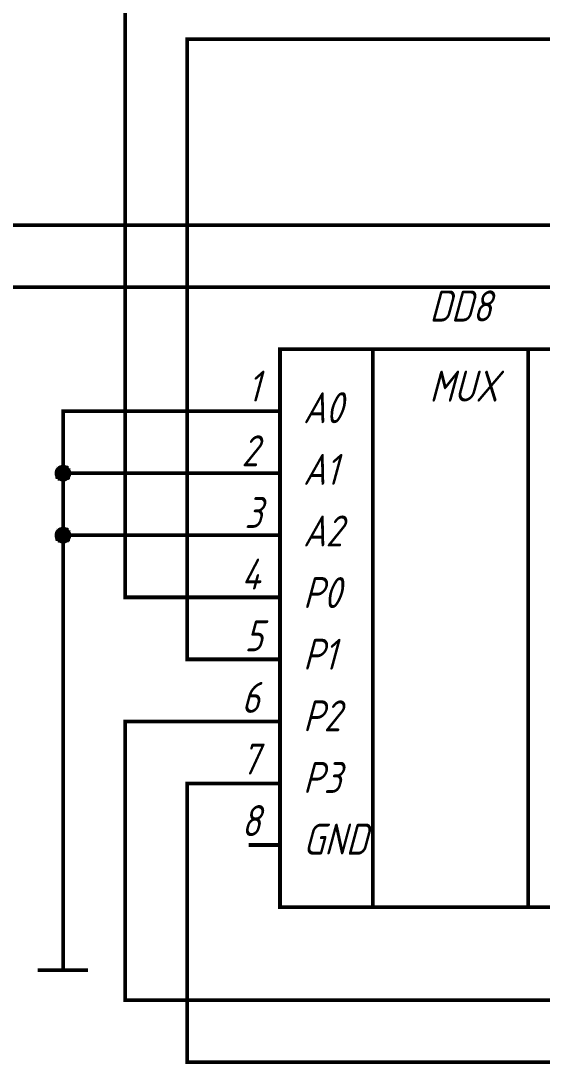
# Model space of a CAD drawing. Header units: millimetres. Extents: x 101 to 942, y 57 to 651.
# Drawn here: x 709.1 to 751.1, y 276.1 to 360.3 of the extents above; entities that cross this region are included whole.
import ezdxf

# ---------------------------------------------------------------- set-up
doc = ezdxf.new("R2010")
doc.units = ezdxf.units.MM
doc.header["$LTSCALE"] = 0.5
doc.layers.add('Sheet', color=255, linetype='Continuous')
doc.styles.add('GOST type A0', font='', dxfattribs={"oblique": 15, "height": 3.5})
doc.styles.get('GOST type A0').set_extended_font_data('GOST type A')

msp = doc.modelspace()

# ---------------------------------------------------------------- linework, layer by layer
at = {"layer": 'Sheet', "color": 7}
for points, const_width in [([(760.006, 323.776), (765.006, 323.776), (765.006, 338.782), (507.582, 338.782), (507.582, 398.772), (460.097, 398.772)], 0.3), ([(760.006, 318.775), (767.49, 318.775), (767.49, 343.783), (502.582, 343.783), (502.582, 393.77), (460.097, 393.77)], 0.3), ([(804.975, 373.794), (765.006, 373.794), (765.006, 363.791), (717.521, 363.791), (717.521, 313.773), (727.49, 313.773)], 0.3), ([(804.975, 358.789), (722.521, 358.789), (722.521, 308.771), (727.49, 308.771)], 0.3), ([(804.975, 343.783), (772.49, 343.783), (772.49, 281.277), (717.521, 281.277), (717.521, 303.769), (727.49, 303.769)], 0.3), ([(737.49, 333.78), (737.49, 288.795)], 0.3), ([(750.006, 333.78), (750.006, 288.795)], 0.3), ([(712.521, 288.795), (712.521, 318.775), (712.521, 323.776), (712.521, 328.778), (727.49, 328.778)], 0.3), ([(804.975, 328.778), (774.975, 328.778), (774.975, 276.275), (722.521, 276.275), (722.521, 298.767), (727.49, 298.767)], 0.3), ([(730.006, 328.778), (727.49, 328.778)], 0.3), ([(711.993, 323.776), (711.993, 323.807), (711.993, 323.839), (711.993, 323.839), (711.993, 323.87), (712.024, 323.901), (712.024, 323.932), (712.024, 323.963), (712.024, 323.963), (712.055, 323.994), (712.055, 324.025), (712.086, 324.056), (712.086, 324.056), (712.086, 324.087), (712.117, 324.118), (712.148, 324.118), (712.148, 324.149), (712.179, 324.149), (712.179, 324.18), (712.21, 324.211), (712.242, 324.211), (712.242, 324.211), (712.273, 324.242), (712.304, 324.242), (712.335, 324.273), (712.335, 324.273), (712.366, 324.273), (712.397, 324.273), (712.428, 324.305), (712.459, 324.305), (712.459, 324.305), (712.49, 324.305), (712.521, 324.305)], 0.3), ([(711.993, 323.776), (711.993, 323.807), (711.993, 323.839), (711.993, 323.839), (711.993, 323.87), (712.024, 323.901), (712.024, 323.932), (712.024, 323.963), (712.024, 323.963), (712.055, 323.994), (712.055, 324.025), (712.086, 324.056), (712.086, 324.056), (712.086, 324.087), (712.117, 324.118), (712.148, 324.118), (712.148, 324.149), (712.179, 324.149), (712.179, 324.18), (712.21, 324.211), (712.242, 324.211), (712.242, 324.211), (712.273, 324.242), (712.304, 324.242), (712.335, 324.273), (712.335, 324.273), (712.366, 324.273), (712.397, 324.273), (712.428, 324.305), (712.459, 324.305), (712.459, 324.305), (712.49, 324.305), (712.521, 324.305)], 0.3), ([(711.993, 323.776), (711.993, 323.807), (711.993, 323.839), (711.993, 323.839), (711.993, 323.87), (712.024, 323.901), (712.024, 323.932), (712.024, 323.963), (712.024, 323.963), (712.055, 323.994), (712.055, 324.025), (712.086, 324.056), (712.086, 324.056), (712.086, 324.087), (712.117, 324.118), (712.148, 324.118), (712.148, 324.149), (712.179, 324.149), (712.179, 324.18), (712.21, 324.211), (712.242, 324.211), (712.242, 324.211), (712.273, 324.242), (712.304, 324.242), (712.335, 324.273), (712.335, 324.273), (712.366, 324.273), (712.397, 324.273), (712.428, 324.305), (712.459, 324.305), (712.459, 324.305), (712.49, 324.305), (712.521, 324.305)], 0.3), ([(711.993, 323.776), (711.993, 323.807), (711.993, 323.839), (711.993, 323.839), (711.993, 323.87), (712.024, 323.901), (712.024, 323.932), (712.024, 323.963), (712.024, 323.963), (712.055, 323.994), (712.055, 324.025), (712.086, 324.056), (712.086, 324.056), (712.086, 324.087), (712.117, 324.118), (712.148, 324.118), (712.148, 324.149), (712.179, 324.149), (712.179, 324.18), (712.21, 324.211), (712.242, 324.211), (712.242, 324.211), (712.273, 324.242), (712.304, 324.242), (712.335, 324.273), (712.335, 324.273), (712.366, 324.273), (712.397, 324.273), (712.428, 324.305), (712.459, 324.305), (712.459, 324.305), (712.49, 324.305), (712.521, 324.305)], 0.3), ([(711.993, 323.776), (711.993, 323.807), (711.993, 323.839), (711.993, 323.839), (711.993, 323.87), (712.024, 323.901), (712.024, 323.932), (712.024, 323.963), (712.024, 323.963), (712.055, 323.994), (712.055, 324.025), (712.086, 324.056), (712.086, 324.056), (712.086, 324.087), (712.117, 324.118), (712.148, 324.118), (712.148, 324.149), (712.179, 324.149), (712.179, 324.18), (712.21, 324.211), (712.242, 324.211), (712.242, 324.211), (712.273, 324.242), (712.304, 324.242), (712.335, 324.273), (712.335, 324.273), (712.366, 324.273), (712.397, 324.273), (712.428, 324.305), (712.459, 324.305), (712.459, 324.305), (712.49, 324.305), (712.521, 324.305)], 0.0991), ([(711.993, 323.776), (711.993, 323.807), (711.993, 323.839), (711.993, 323.839), (711.993, 323.87), (712.024, 323.901), (712.024, 323.932), (712.024, 323.963), (712.024, 323.963), (712.055, 323.994), (712.055, 324.025), (712.086, 324.056), (712.086, 324.056), (712.086, 324.087), (712.117, 324.118), (712.148, 324.118), (712.148, 324.149), (712.179, 324.149), (712.179, 324.18), (712.21, 324.211), (712.242, 324.211), (712.242, 324.211), (712.273, 324.242), (712.304, 324.242), (712.335, 324.273), (712.335, 324.273), (712.366, 324.273), (712.397, 324.273), (712.428, 324.305), (712.459, 324.305), (712.459, 324.305), (712.49, 324.305), (712.521, 324.305)], 0.0991), ([(711.993, 323.776), (711.993, 323.807), (711.993, 323.839), (711.993, 323.839), (711.993, 323.87), (712.024, 323.901), (712.024, 323.932), (712.024, 323.963), (712.024, 323.963), (712.055, 323.994), (712.055, 324.025), (712.086, 324.056), (712.086, 324.056), (712.086, 324.087), (712.117, 324.118), (712.148, 324.118), (712.148, 324.149), (712.179, 324.149), (712.179, 324.18), (712.21, 324.211), (712.242, 324.211), (712.242, 324.211), (712.273, 324.242), (712.304, 324.242), (712.335, 324.273), (712.335, 324.273), (712.366, 324.273), (712.397, 324.273), (712.428, 324.305), (712.459, 324.305), (712.459, 324.305), (712.49, 324.305), (712.521, 324.305)], 0.0991), ([(711.993, 323.776), (711.993, 323.807), (711.993, 323.839), (711.993, 323.839), (711.993, 323.87), (712.024, 323.901), (712.024, 323.932), (712.024, 323.963), (712.024, 323.963), (712.055, 323.994), (712.055, 324.025), (712.086, 324.056), (712.086, 324.056), (712.086, 324.087), (712.117, 324.118), (712.148, 324.118), (712.148, 324.149), (712.179, 324.149), (712.179, 324.18), (712.21, 324.211), (712.242, 324.211), (712.242, 324.211), (712.273, 324.242), (712.304, 324.242), (712.335, 324.273), (712.335, 324.273), (712.366, 324.273), (712.397, 324.273), (712.428, 324.305), (712.459, 324.305), (712.459, 324.305), (712.49, 324.305), (712.521, 324.305)], 0.0991), ([(712.521, 324.305), (712.521, 324.305)], 0.3), ([(712.521, 324.305), (712.552, 324.305), (712.583, 324.305), (712.583, 324.305), (712.614, 324.305), (712.645, 324.273), (712.676, 324.273), (712.707, 324.273), (712.707, 324.273), (712.738, 324.242), (712.769, 324.242), (712.769, 324.211), (712.801, 324.211), (712.832, 324.211), (712.832, 324.18), (712.863, 324.149), (712.863, 324.149), (712.894, 324.118), (712.894, 324.118), (712.925, 324.087), (712.925, 324.056), (712.956, 324.056), (712.956, 324.025), (712.956, 323.994), (712.987, 323.963), (712.987, 323.963), (712.987, 323.932), (713.018, 323.901), (713.018, 323.87), (713.018, 323.839), (713.018, 323.839), (713.018, 323.807), (713.018, 323.776)], 0.3), ([(712.521, 324.305), (712.521, 324.305)], 0.3), ([(712.521, 324.305), (712.552, 324.305), (712.583, 324.305), (712.583, 324.305), (712.614, 324.305), (712.645, 324.273), (712.676, 324.273), (712.707, 324.273), (712.707, 324.273), (712.738, 324.242), (712.769, 324.242), (712.769, 324.211), (712.801, 324.211), (712.832, 324.211), (712.832, 324.18), (712.863, 324.149), (712.863, 324.149), (712.894, 324.118), (712.894, 324.118), (712.925, 324.087), (712.925, 324.056), (712.956, 324.056), (712.956, 324.025), (712.956, 323.994), (712.987, 323.963), (712.987, 323.963), (712.987, 323.932), (713.018, 323.901), (713.018, 323.87), (713.018, 323.839), (713.018, 323.839), (713.018, 323.807), (713.018, 323.776)], 0.3), ([(712.521, 324.305), (712.521, 324.305)], 0.3), ([(712.521, 324.305), (712.552, 324.305), (712.583, 324.305), (712.583, 324.305), (712.614, 324.305), (712.645, 324.273), (712.676, 324.273), (712.707, 324.273), (712.707, 324.273), (712.738, 324.242), (712.769, 324.242), (712.769, 324.211), (712.801, 324.211), (712.832, 324.211), (712.832, 324.18), (712.863, 324.149), (712.863, 324.149), (712.894, 324.118), (712.894, 324.118), (712.925, 324.087), (712.925, 324.056), (712.956, 324.056), (712.956, 324.025), (712.956, 323.994), (712.987, 323.963), (712.987, 323.963), (712.987, 323.932), (713.018, 323.901), (713.018, 323.87), (713.018, 323.839), (713.018, 323.839), (713.018, 323.807), (713.018, 323.776)], 0.3), ([(712.521, 324.305), (712.521, 324.305)], 0.3), ([(712.521, 324.305), (712.552, 324.305), (712.583, 324.305), (712.583, 324.305), (712.614, 324.305), (712.645, 324.273), (712.676, 324.273), (712.707, 324.273), (712.707, 324.273), (712.738, 324.242), (712.769, 324.242), (712.769, 324.211), (712.801, 324.211), (712.832, 324.211), (712.832, 324.18), (712.863, 324.149), (712.863, 324.149), (712.894, 324.118), (712.894, 324.118), (712.925, 324.087), (712.925, 324.056), (712.956, 324.056), (712.956, 324.025), (712.956, 323.994), (712.987, 323.963), (712.987, 323.963), (712.987, 323.932), (713.018, 323.901), (713.018, 323.87), (713.018, 323.839), (713.018, 323.839), (713.018, 323.807), (713.018, 323.776)], 0.3), ([(712.521, 324.305), (712.521, 324.305)], 0.0991), ([(712.521, 324.305), (712.552, 324.305), (712.583, 324.305), (712.583, 324.305), (712.614, 324.305), (712.645, 324.273), (712.676, 324.273), (712.707, 324.273), (712.707, 324.273), (712.738, 324.242), (712.769, 324.242), (712.769, 324.211), (712.801, 324.211), (712.832, 324.211), (712.832, 324.18), (712.863, 324.149), (712.863, 324.149), (712.894, 324.118), (712.894, 324.118), (712.925, 324.087), (712.925, 324.056), (712.956, 324.056), (712.956, 324.025), (712.956, 323.994), (712.987, 323.963), (712.987, 323.963), (712.987, 323.932), (713.018, 323.901), (713.018, 323.87), (713.018, 323.839), (713.018, 323.839), (713.018, 323.807), (713.018, 323.776)], 0.0991), ([(712.521, 324.305), (712.521, 324.305)], 0.0991), ([(712.521, 324.305), (712.552, 324.305), (712.583, 324.305), (712.583, 324.305), (712.614, 324.305), (712.645, 324.273), (712.676, 324.273), (712.707, 324.273), (712.707, 324.273), (712.738, 324.242), (712.769, 324.242), (712.769, 324.211), (712.801, 324.211), (712.832, 324.211), (712.832, 324.18), (712.863, 324.149), (712.863, 324.149), (712.894, 324.118), (712.894, 324.118), (712.925, 324.087), (712.925, 324.056), (712.956, 324.056), (712.956, 324.025), (712.956, 323.994), (712.987, 323.963), (712.987, 323.963), (712.987, 323.932), (713.018, 323.901), (713.018, 323.87), (713.018, 323.839), (713.018, 323.839), (713.018, 323.807), (713.018, 323.776)], 0.0991), ([(712.521, 324.305), (712.521, 324.305)], 0.0991), ([(712.521, 324.305), (712.552, 324.305), (712.583, 324.305), (712.583, 324.305), (712.614, 324.305), (712.645, 324.273), (712.676, 324.273), (712.707, 324.273), (712.707, 324.273), (712.738, 324.242), (712.769, 324.242), (712.769, 324.211), (712.801, 324.211), (712.832, 324.211), (712.832, 324.18), (712.863, 324.149), (712.863, 324.149), (712.894, 324.118), (712.894, 324.118), (712.925, 324.087), (712.925, 324.056), (712.956, 324.056), (712.956, 324.025), (712.956, 323.994), (712.987, 323.963), (712.987, 323.963), (712.987, 323.932), (713.018, 323.901), (713.018, 323.87), (713.018, 323.839), (713.018, 323.839), (713.018, 323.807), (713.018, 323.776)], 0.0991), ([(712.521, 324.305), (712.521, 324.305)], 0.0991), ([(712.521, 324.305), (712.552, 324.305), (712.583, 324.305), (712.583, 324.305), (712.614, 324.305), (712.645, 324.273), (712.676, 324.273), (712.707, 324.273), (712.707, 324.273), (712.738, 324.242), (712.769, 324.242), (712.769, 324.211), (712.801, 324.211), (712.832, 324.211), (712.832, 324.18), (712.863, 324.149), (712.863, 324.149), (712.894, 324.118), (712.894, 324.118), (712.925, 324.087), (712.925, 324.056), (712.956, 324.056), (712.956, 324.025), (712.956, 323.994), (712.987, 323.963), (712.987, 323.963), (712.987, 323.932), (713.018, 323.901), (713.018, 323.87), (713.018, 323.839), (713.018, 323.839), (713.018, 323.807), (713.018, 323.776)], 0.0991), ([(712.521, 323.279), (712.49, 323.279), (712.459, 323.279), (712.459, 323.279), (712.428, 323.279), (712.397, 323.279), (712.366, 323.31), (712.335, 323.31), (712.335, 323.31), (712.304, 323.341), (712.273, 323.341), (712.242, 323.341), (712.242, 323.373), (712.21, 323.373), (712.179, 323.404), (712.179, 323.404), (712.148, 323.435), (712.148, 323.435), (712.117, 323.466), (712.086, 323.466), (712.086, 323.497), (712.086, 323.528), (712.055, 323.528), (712.055, 323.559), (712.024, 323.59), (712.024, 323.59), (712.024, 323.621), (712.024, 323.652), (711.993, 323.683), (711.993, 323.714), (711.993, 323.714), (711.993, 323.745), (711.993, 323.776)], 0.3), ([(711.993, 323.776), (711.993, 323.776)], 0.3), ([(712.521, 323.279), (712.49, 323.279), (712.459, 323.279), (712.459, 323.279), (712.428, 323.279), (712.397, 323.279), (712.366, 323.31), (712.335, 323.31), (712.335, 323.31), (712.304, 323.341), (712.273, 323.341), (712.242, 323.341), (712.242, 323.373), (712.21, 323.373), (712.179, 323.404), (712.179, 323.404), (712.148, 323.435), (712.148, 323.435), (712.117, 323.466), (712.086, 323.466), (712.086, 323.497), (712.086, 323.528), (712.055, 323.528), (712.055, 323.559), (712.024, 323.59), (712.024, 323.59), (712.024, 323.621), (712.024, 323.652), (711.993, 323.683), (711.993, 323.714), (711.993, 323.714), (711.993, 323.745), (711.993, 323.776)], 0.3), ([(711.993, 323.776), (711.993, 323.776)], 0.3), ([(712.521, 323.279), (712.49, 323.279), (712.459, 323.279), (712.459, 323.279), (712.428, 323.279), (712.397, 323.279), (712.366, 323.31), (712.335, 323.31), (712.335, 323.31), (712.304, 323.341), (712.273, 323.341), (712.242, 323.341), (712.242, 323.373), (712.21, 323.373), (712.179, 323.404), (712.179, 323.404), (712.148, 323.435), (712.148, 323.435), (712.117, 323.466), (712.086, 323.466), (712.086, 323.497), (712.086, 323.528), (712.055, 323.528), (712.055, 323.559), (712.024, 323.59), (712.024, 323.59), (712.024, 323.621), (712.024, 323.652), (711.993, 323.683), (711.993, 323.714), (711.993, 323.714), (711.993, 323.745), (711.993, 323.776)], 0.3), ([(711.993, 323.776), (711.993, 323.776)], 0.3), ([(712.521, 323.279), (712.49, 323.279), (712.459, 323.279), (712.459, 323.279), (712.428, 323.279), (712.397, 323.279), (712.366, 323.31), (712.335, 323.31), (712.335, 323.31), (712.304, 323.341), (712.273, 323.341), (712.242, 323.341), (712.242, 323.373), (712.21, 323.373), (712.179, 323.404), (712.179, 323.404), (712.148, 323.435), (712.148, 323.435), (712.117, 323.466), (712.086, 323.466), (712.086, 323.497), (712.086, 323.528), (712.055, 323.528), (712.055, 323.559), (712.024, 323.59), (712.024, 323.59), (712.024, 323.621), (712.024, 323.652), (711.993, 323.683), (711.993, 323.714), (711.993, 323.714), (711.993, 323.745), (711.993, 323.776)], 0.3), ([(711.993, 323.776), (711.993, 323.776)], 0.3), ([(712.521, 323.279), (712.49, 323.279), (712.459, 323.279), (712.459, 323.279), (712.428, 323.279), (712.397, 323.279), (712.366, 323.31), (712.335, 323.31), (712.335, 323.31), (712.304, 323.341), (712.273, 323.341), (712.242, 323.341), (712.242, 323.373), (712.21, 323.373), (712.179, 323.404), (712.179, 323.404), (712.148, 323.435), (712.148, 323.435), (712.117, 323.466), (712.086, 323.466), (712.086, 323.497), (712.086, 323.528), (712.055, 323.528), (712.055, 323.559), (712.024, 323.59), (712.024, 323.59), (712.024, 323.621), (712.024, 323.652), (711.993, 323.683), (711.993, 323.714), (711.993, 323.714), (711.993, 323.745), (711.993, 323.776)], 0.0991), ([(711.993, 323.776), (711.993, 323.776)], 0.0991), ([(712.521, 323.279), (712.49, 323.279), (712.459, 323.279), (712.459, 323.279), (712.428, 323.279), (712.397, 323.279), (712.366, 323.31), (712.335, 323.31), (712.335, 323.31), (712.304, 323.341), (712.273, 323.341), (712.242, 323.341), (712.242, 323.373), (712.21, 323.373), (712.179, 323.404), (712.179, 323.404), (712.148, 323.435), (712.148, 323.435), (712.117, 323.466), (712.086, 323.466), (712.086, 323.497), (712.086, 323.528), (712.055, 323.528), (712.055, 323.559), (712.024, 323.59), (712.024, 323.59), (712.024, 323.621), (712.024, 323.652), (711.993, 323.683), (711.993, 323.714), (711.993, 323.714), (711.993, 323.745), (711.993, 323.776)], 0.0991), ([(711.993, 323.776), (711.993, 323.776)], 0.0991), ([(712.521, 323.279), (712.49, 323.279), (712.459, 323.279), (712.459, 323.279), (712.428, 323.279), (712.397, 323.279), (712.366, 323.31), (712.335, 323.31), (712.335, 323.31), (712.304, 323.341), (712.273, 323.341), (712.242, 323.341), (712.242, 323.373), (712.21, 323.373), (712.179, 323.404), (712.179, 323.404), (712.148, 323.435), (712.148, 323.435), (712.117, 323.466), (712.086, 323.466), (712.086, 323.497), (712.086, 323.528), (712.055, 323.528), (712.055, 323.559), (712.024, 323.59), (712.024, 323.59), (712.024, 323.621), (712.024, 323.652), (711.993, 323.683), (711.993, 323.714), (711.993, 323.714), (711.993, 323.745), (711.993, 323.776)], 0.0991), ([(711.993, 323.776), (711.993, 323.776)], 0.0991), ([(712.521, 323.279), (712.49, 323.279), (712.459, 323.279), (712.459, 323.279), (712.428, 323.279), (712.397, 323.279), (712.366, 323.31), (712.335, 323.31), (712.335, 323.31), (712.304, 323.341), (712.273, 323.341), (712.242, 323.341), (712.242, 323.373), (712.21, 323.373), (712.179, 323.404), (712.179, 323.404), (712.148, 323.435), (712.148, 323.435), (712.117, 323.466), (712.086, 323.466), (712.086, 323.497), (712.086, 323.528), (712.055, 323.528), (712.055, 323.559), (712.024, 323.59), (712.024, 323.59), (712.024, 323.621), (712.024, 323.652), (711.993, 323.683), (711.993, 323.714), (711.993, 323.714), (711.993, 323.745), (711.993, 323.776)], 0.0991), ([(711.993, 323.776), (711.993, 323.776)], 0.0991), ([(712.521, 323.776), (727.49, 323.776)], 0.3), ([(713.018, 323.776), (713.018, 323.745), (713.018, 323.714), (713.018, 323.714), (713.018, 323.683), (713.018, 323.652), (712.987, 323.621), (712.987, 323.59), (712.987, 323.59), (712.956, 323.559), (712.956, 323.528), (712.956, 323.528), (712.925, 323.497), (712.925, 323.466), (712.894, 323.466), (712.894, 323.435), (712.863, 323.435), (712.863, 323.404), (712.832, 323.404), (712.832, 323.373), (712.801, 323.373), (712.769, 323.341), (712.769, 323.341), (712.738, 323.341), (712.707, 323.31), (712.707, 323.31), (712.676, 323.31), (712.645, 323.279), (712.614, 323.279), (712.583, 323.279), (712.583, 323.279), (712.552, 323.279), (712.521, 323.279)], 0.3), ([(713.018, 323.776), (713.018, 323.745), (713.018, 323.714), (713.018, 323.714), (713.018, 323.683), (713.018, 323.652), (712.987, 323.621), (712.987, 323.59), (712.987, 323.59), (712.956, 323.559), (712.956, 323.528), (712.956, 323.528), (712.925, 323.497), (712.925, 323.466), (712.894, 323.466), (712.894, 323.435), (712.863, 323.435), (712.863, 323.404), (712.832, 323.404), (712.832, 323.373), (712.801, 323.373), (712.769, 323.341), (712.769, 323.341), (712.738, 323.341), (712.707, 323.31), (712.707, 323.31), (712.676, 323.31), (712.645, 323.279), (712.614, 323.279), (712.583, 323.279), (712.583, 323.279), (712.552, 323.279), (712.521, 323.279)], 0.3), ([(713.018, 323.776), (713.018, 323.745), (713.018, 323.714), (713.018, 323.714), (713.018, 323.683), (713.018, 323.652), (712.987, 323.621), (712.987, 323.59), (712.987, 323.59), (712.956, 323.559), (712.956, 323.528), (712.956, 323.528), (712.925, 323.497), (712.925, 323.466), (712.894, 323.466), (712.894, 323.435), (712.863, 323.435), (712.863, 323.404), (712.832, 323.404), (712.832, 323.373), (712.801, 323.373), (712.769, 323.341), (712.769, 323.341), (712.738, 323.341), (712.707, 323.31), (712.707, 323.31), (712.676, 323.31), (712.645, 323.279), (712.614, 323.279), (712.583, 323.279), (712.583, 323.279), (712.552, 323.279), (712.521, 323.279)], 0.3), ([(713.018, 323.776), (713.018, 323.745), (713.018, 323.714), (713.018, 323.714), (713.018, 323.683), (713.018, 323.652), (712.987, 323.621), (712.987, 323.59), (712.987, 323.59), (712.956, 323.559), (712.956, 323.528), (712.956, 323.528), (712.925, 323.497), (712.925, 323.466), (712.894, 323.466), (712.894, 323.435), (712.863, 323.435), (712.863, 323.404), (712.832, 323.404), (712.832, 323.373), (712.801, 323.373), (712.769, 323.341), (712.769, 323.341), (712.738, 323.341), (712.707, 323.31), (712.707, 323.31), (712.676, 323.31), (712.645, 323.279), (712.614, 323.279), (712.583, 323.279), (712.583, 323.279), (712.552, 323.279), (712.521, 323.279)], 0.3), ([(713.018, 323.776), (713.018, 323.745), (713.018, 323.714), (713.018, 323.714), (713.018, 323.683), (713.018, 323.652), (712.987, 323.621), (712.987, 323.59), (712.987, 323.59), (712.956, 323.559), (712.956, 323.528), (712.956, 323.528), (712.925, 323.497), (712.925, 323.466), (712.894, 323.466), (712.894, 323.435), (712.863, 323.435), (712.863, 323.404), (712.832, 323.404), (712.832, 323.373), (712.801, 323.373), (712.769, 323.341), (712.769, 323.341), (712.738, 323.341), (712.707, 323.31), (712.707, 323.31), (712.676, 323.31), (712.645, 323.279), (712.614, 323.279), (712.583, 323.279), (712.583, 323.279), (712.552, 323.279), (712.521, 323.279)], 0.0991), ([(713.018, 323.776), (713.018, 323.745), (713.018, 323.714), (713.018, 323.714), (713.018, 323.683), (713.018, 323.652), (712.987, 323.621), (712.987, 323.59), (712.987, 323.59), (712.956, 323.559), (712.956, 323.528), (712.956, 323.528), (712.925, 323.497), (712.925, 323.466), (712.894, 323.466), (712.894, 323.435), (712.863, 323.435), (712.863, 323.404), (712.832, 323.404), (712.832, 323.373), (712.801, 323.373), (712.769, 323.341), (712.769, 323.341), (712.738, 323.341), (712.707, 323.31), (712.707, 323.31), (712.676, 323.31), (712.645, 323.279), (712.614, 323.279), (712.583, 323.279), (712.583, 323.279), (712.552, 323.279), (712.521, 323.279)], 0.0991), ([(713.018, 323.776), (713.018, 323.745), (713.018, 323.714), (713.018, 323.714), (713.018, 323.683), (713.018, 323.652), (712.987, 323.621), (712.987, 323.59), (712.987, 323.59), (712.956, 323.559), (712.956, 323.528), (712.956, 323.528), (712.925, 323.497), (712.925, 323.466), (712.894, 323.466), (712.894, 323.435), (712.863, 323.435), (712.863, 323.404), (712.832, 323.404), (712.832, 323.373), (712.801, 323.373), (712.769, 323.341), (712.769, 323.341), (712.738, 323.341), (712.707, 323.31), (712.707, 323.31), (712.676, 323.31), (712.645, 323.279), (712.614, 323.279), (712.583, 323.279), (712.583, 323.279), (712.552, 323.279), (712.521, 323.279)], 0.0991), ([(713.018, 323.776), (713.018, 323.745), (713.018, 323.714), (713.018, 323.714), (713.018, 323.683), (713.018, 323.652), (712.987, 323.621), (712.987, 323.59), (712.987, 323.59), (712.956, 323.559), (712.956, 323.528), (712.956, 323.528), (712.925, 323.497), (712.925, 323.466), (712.894, 323.466), (712.894, 323.435), (712.863, 323.435), (712.863, 323.404), (712.832, 323.404), (712.832, 323.373), (712.801, 323.373), (712.769, 323.341), (712.769, 323.341), (712.738, 323.341), (712.707, 323.31), (712.707, 323.31), (712.676, 323.31), (712.645, 323.279), (712.614, 323.279), (712.583, 323.279), (712.583, 323.279), (712.552, 323.279), (712.521, 323.279)], 0.0991), ([(713.018, 323.776), (713.018, 323.776), (713.018, 323.776), (713.018, 323.776), (713.018, 323.776), (713.018, 323.776), (713.018, 323.776), (713.018, 323.776), (713.018, 323.776), (713.018, 323.776), (713.018, 323.776), (713.018, 323.776), (713.018, 323.776), (713.018, 323.776), (713.018, 323.776), (713.018, 323.776), (713.018, 323.776), (713.018, 323.776), (713.018, 323.776), (713.018, 323.776), (713.018, 323.776), (713.018, 323.776), (713.018, 323.776), (713.018, 323.776), (713.018, 323.776), (713.018, 323.776), (713.018, 323.776), (713.018, 323.776), (713.018, 323.776), (713.018, 323.776), (713.018, 323.776), (713.018, 323.776), (713.018, 323.776)], 0.3), ([(713.018, 323.776), (713.018, 323.776)], 0.3), ([(713.018, 323.776), (713.018, 323.776), (713.018, 323.776), (713.018, 323.776), (713.018, 323.776), (713.018, 323.776), (713.018, 323.776), (713.018, 323.776), (713.018, 323.776), (713.018, 323.776), (713.018, 323.776), (713.018, 323.776), (713.018, 323.776), (713.018, 323.776), (713.018, 323.776), (713.018, 323.776), (713.018, 323.776), (713.018, 323.776), (713.018, 323.776), (713.018, 323.776), (713.018, 323.776), (713.018, 323.776), (713.018, 323.776), (713.018, 323.776), (713.018, 323.776), (713.018, 323.776), (713.018, 323.776), (713.018, 323.776), (713.018, 323.776), (713.018, 323.776), (713.018, 323.776), (713.018, 323.776), (713.018, 323.776)], 0.3), ([(713.018, 323.776), (713.018, 323.776)], 0.3), ([(713.018, 323.776), (713.018, 323.776), (713.018, 323.776), (713.018, 323.776), (713.018, 323.776), (713.018, 323.776), (713.018, 323.776), (713.018, 323.776), (713.018, 323.776), (713.018, 323.776), (713.018, 323.776), (713.018, 323.776), (713.018, 323.776), (713.018, 323.776), (713.018, 323.776), (713.018, 323.776), (713.018, 323.776), (713.018, 323.776), (713.018, 323.776), (713.018, 323.776), (713.018, 323.776), (713.018, 323.776), (713.018, 323.776), (713.018, 323.776), (713.018, 323.776), (713.018, 323.776), (713.018, 323.776), (713.018, 323.776), (713.018, 323.776), (713.018, 323.776), (713.018, 323.776), (713.018, 323.776), (713.018, 323.776)], 0.3), ([(713.018, 323.776), (713.018, 323.776)], 0.3), ([(713.018, 323.776), (713.018, 323.776), (713.018, 323.776), (713.018, 323.776), (713.018, 323.776), (713.018, 323.776), (713.018, 323.776), (713.018, 323.776), (713.018, 323.776), (713.018, 323.776), (713.018, 323.776), (713.018, 323.776), (713.018, 323.776), (713.018, 323.776), (713.018, 323.776), (713.018, 323.776), (713.018, 323.776), (713.018, 323.776), (713.018, 323.776), (713.018, 323.776), (713.018, 323.776), (713.018, 323.776), (713.018, 323.776), (713.018, 323.776), (713.018, 323.776), (713.018, 323.776), (713.018, 323.776), (713.018, 323.776), (713.018, 323.776), (713.018, 323.776), (713.018, 323.776), (713.018, 323.776), (713.018, 323.776)], 0.3), ([(713.018, 323.776), (713.018, 323.776)], 0.3), ([(713.018, 323.776), (713.018, 323.776), (713.018, 323.776), (713.018, 323.776), (713.018, 323.776), (713.018, 323.776), (713.018, 323.776), (713.018, 323.776), (713.018, 323.776), (713.018, 323.776), (713.018, 323.776), (713.018, 323.776), (713.018, 323.776), (713.018, 323.776), (713.018, 323.776), (713.018, 323.776), (713.018, 323.776), (713.018, 323.776), (713.018, 323.776), (713.018, 323.776), (713.018, 323.776), (713.018, 323.776), (713.018, 323.776), (713.018, 323.776), (713.018, 323.776), (713.018, 323.776), (713.018, 323.776), (713.018, 323.776), (713.018, 323.776), (713.018, 323.776), (713.018, 323.776), (713.018, 323.776), (713.018, 323.776)], 0.0991), ([(713.018, 323.776), (713.018, 323.776)], 0.0991), ([(713.018, 323.776), (713.018, 323.776), (713.018, 323.776), (713.018, 323.776), (713.018, 323.776), (713.018, 323.776), (713.018, 323.776), (713.018, 323.776), (713.018, 323.776), (713.018, 323.776), (713.018, 323.776), (713.018, 323.776), (713.018, 323.776), (713.018, 323.776), (713.018, 323.776), (713.018, 323.776), (713.018, 323.776), (713.018, 323.776), (713.018, 323.776), (713.018, 323.776), (713.018, 323.776), (713.018, 323.776), (713.018, 323.776), (713.018, 323.776), (713.018, 323.776), (713.018, 323.776), (713.018, 323.776), (713.018, 323.776), (713.018, 323.776), (713.018, 323.776), (713.018, 323.776), (713.018, 323.776), (713.018, 323.776)], 0.0991), ([(713.018, 323.776), (713.018, 323.776)], 0.0991), ([(713.018, 323.776), (713.018, 323.776), (713.018, 323.776), (713.018, 323.776), (713.018, 323.776), (713.018, 323.776), (713.018, 323.776), (713.018, 323.776), (713.018, 323.776), (713.018, 323.776), (713.018, 323.776), (713.018, 323.776), (713.018, 323.776), (713.018, 323.776), (713.018, 323.776), (713.018, 323.776), (713.018, 323.776), (713.018, 323.776), (713.018, 323.776), (713.018, 323.776), (713.018, 323.776), (713.018, 323.776), (713.018, 323.776), (713.018, 323.776), (713.018, 323.776), (713.018, 323.776), (713.018, 323.776), (713.018, 323.776), (713.018, 323.776), (713.018, 323.776), (713.018, 323.776), (713.018, 323.776), (713.018, 323.776)], 0.0991), ([(713.018, 323.776), (713.018, 323.776)], 0.0991), ([(713.018, 323.776), (713.018, 323.776), (713.018, 323.776), (713.018, 323.776), (713.018, 323.776), (713.018, 323.776), (713.018, 323.776), (713.018, 323.776), (713.018, 323.776), (713.018, 323.776), (713.018, 323.776), (713.018, 323.776), (713.018, 323.776), (713.018, 323.776), (713.018, 323.776), (713.018, 323.776), (713.018, 323.776), (713.018, 323.776), (713.018, 323.776), (713.018, 323.776), (713.018, 323.776), (713.018, 323.776), (713.018, 323.776), (713.018, 323.776), (713.018, 323.776), (713.018, 323.776), (713.018, 323.776), (713.018, 323.776), (713.018, 323.776), (713.018, 323.776), (713.018, 323.776), (713.018, 323.776), (713.018, 323.776)], 0.0991), ([(713.018, 323.776), (713.018, 323.776)], 0.0991), ([(730.006, 323.776), (727.49, 323.776)], 0.3), ([(711.993, 318.775), (711.993, 318.806), (711.993, 318.837), (711.993, 318.837), (711.993, 318.868), (712.024, 318.899), (712.024, 318.93), (712.024, 318.961), (712.024, 318.961), (712.055, 318.992), (712.055, 319.023), (712.086, 319.054), (712.086, 319.054), (712.086, 319.085), (712.117, 319.116), (712.148, 319.116), (712.148, 319.147), (712.179, 319.147), (712.179, 319.178), (712.21, 319.21), (712.242, 319.21), (712.242, 319.21), (712.273, 319.241), (712.304, 319.241), (712.335, 319.272), (712.335, 319.272), (712.366, 319.272), (712.397, 319.272), (712.428, 319.303), (712.459, 319.303), (712.459, 319.303), (712.49, 319.303), (712.521, 319.303)], 0.3), ([(711.993, 318.775), (711.993, 318.806), (711.993, 318.837), (711.993, 318.837), (711.993, 318.868), (712.024, 318.899), (712.024, 318.93), (712.024, 318.961), (712.024, 318.961), (712.055, 318.992), (712.055, 319.023), (712.086, 319.054), (712.086, 319.054), (712.086, 319.085), (712.117, 319.116), (712.148, 319.116), (712.148, 319.147), (712.179, 319.147), (712.179, 319.178), (712.21, 319.21), (712.242, 319.21), (712.242, 319.21), (712.273, 319.241), (712.304, 319.241), (712.335, 319.272), (712.335, 319.272), (712.366, 319.272), (712.397, 319.272), (712.428, 319.303), (712.459, 319.303), (712.459, 319.303), (712.49, 319.303), (712.521, 319.303)], 0.3), ([(711.993, 318.775), (711.993, 318.806), (711.993, 318.837), (711.993, 318.837), (711.993, 318.868), (712.024, 318.899), (712.024, 318.93), (712.024, 318.961), (712.024, 318.961), (712.055, 318.992), (712.055, 319.023), (712.086, 319.054), (712.086, 319.054), (712.086, 319.085), (712.117, 319.116), (712.148, 319.116), (712.148, 319.147), (712.179, 319.147), (712.179, 319.178), (712.21, 319.21), (712.242, 319.21), (712.242, 319.21), (712.273, 319.241), (712.304, 319.241), (712.335, 319.272), (712.335, 319.272), (712.366, 319.272), (712.397, 319.272), (712.428, 319.303), (712.459, 319.303), (712.459, 319.303), (712.49, 319.303), (712.521, 319.303)], 0.3), ([(711.993, 318.775), (711.993, 318.806), (711.993, 318.837), (711.993, 318.837), (711.993, 318.868), (712.024, 318.899), (712.024, 318.93), (712.024, 318.961), (712.024, 318.961), (712.055, 318.992), (712.055, 319.023), (712.086, 319.054), (712.086, 319.054), (712.086, 319.085), (712.117, 319.116), (712.148, 319.116), (712.148, 319.147), (712.179, 319.147), (712.179, 319.178), (712.21, 319.21), (712.242, 319.21), (712.242, 319.21), (712.273, 319.241), (712.304, 319.241), (712.335, 319.272), (712.335, 319.272), (712.366, 319.272), (712.397, 319.272), (712.428, 319.303), (712.459, 319.303), (712.459, 319.303), (712.49, 319.303), (712.521, 319.303)], 0.3), ([(712.521, 318.278), (712.49, 318.278), (712.459, 318.278), (712.459, 318.278), (712.428, 318.278), (712.397, 318.278), (712.366, 318.309), (712.335, 318.309), (712.335, 318.309), (712.304, 318.34), (712.273, 318.34), (712.242, 318.34), (712.242, 318.371), (712.21, 318.371), (712.179, 318.402), (712.179, 318.402), (712.148, 318.433), (712.148, 318.433), (712.117, 318.464), (712.086, 318.464), (712.086, 318.495), (712.086, 318.526), (712.055, 318.526), (712.055, 318.557), (712.024, 318.588), (712.024, 318.588), (712.024, 318.619), (712.024, 318.65), (711.993, 318.681), (711.993, 318.712), (711.993, 318.712), (711.993, 318.744), (711.993, 318.775)], 0.3), ([(711.993, 318.775), (711.993, 318.775)], 0.3), ([(712.521, 318.278), (712.49, 318.278), (712.459, 318.278), (712.459, 318.278), (712.428, 318.278), (712.397, 318.278), (712.366, 318.309), (712.335, 318.309), (712.335, 318.309), (712.304, 318.34), (712.273, 318.34), (712.242, 318.34), (712.242, 318.371), (712.21, 318.371), (712.179, 318.402), (712.179, 318.402), (712.148, 318.433), (712.148, 318.433), (712.117, 318.464), (712.086, 318.464), (712.086, 318.495), (712.086, 318.526), (712.055, 318.526), (712.055, 318.557), (712.024, 318.588), (712.024, 318.588), (712.024, 318.619), (712.024, 318.65), (711.993, 318.681), (711.993, 318.712), (711.993, 318.712), (711.993, 318.744), (711.993, 318.775)], 0.3), ([(711.993, 318.775), (711.993, 318.775)], 0.3), ([(712.521, 318.278), (712.49, 318.278), (712.459, 318.278), (712.459, 318.278), (712.428, 318.278), (712.397, 318.278), (712.366, 318.309), (712.335, 318.309), (712.335, 318.309), (712.304, 318.34), (712.273, 318.34), (712.242, 318.34), (712.242, 318.371), (712.21, 318.371), (712.179, 318.402), (712.179, 318.402), (712.148, 318.433), (712.148, 318.433), (712.117, 318.464), (712.086, 318.464), (712.086, 318.495), (712.086, 318.526), (712.055, 318.526), (712.055, 318.557), (712.024, 318.588), (712.024, 318.588), (712.024, 318.619), (712.024, 318.65), (711.993, 318.681), (711.993, 318.712), (711.993, 318.712), (711.993, 318.744), (711.993, 318.775)], 0.3), ([(711.993, 318.775), (711.993, 318.775)], 0.3), ([(712.521, 318.278), (712.49, 318.278), (712.459, 318.278), (712.459, 318.278), (712.428, 318.278), (712.397, 318.278), (712.366, 318.309), (712.335, 318.309), (712.335, 318.309), (712.304, 318.34), (712.273, 318.34), (712.242, 318.34), (712.242, 318.371), (712.21, 318.371), (712.179, 318.402), (712.179, 318.402), (712.148, 318.433), (712.148, 318.433), (712.117, 318.464), (712.086, 318.464), (712.086, 318.495), (712.086, 318.526), (712.055, 318.526), (712.055, 318.557), (712.024, 318.588), (712.024, 318.588), (712.024, 318.619), (712.024, 318.65), (711.993, 318.681), (711.993, 318.712), (711.993, 318.712), (711.993, 318.744), (711.993, 318.775)], 0.3), ([(711.993, 318.775), (711.993, 318.775)], 0.3), ([(711.993, 318.775), (711.993, 318.806), (711.993, 318.837), (711.993, 318.837), (711.993, 318.868), (712.024, 318.899), (712.024, 318.93), (712.024, 318.961), (712.024, 318.961), (712.055, 318.992), (712.055, 319.023), (712.086, 319.054), (712.086, 319.054), (712.086, 319.085), (712.117, 319.116), (712.148, 319.116), (712.148, 319.147), (712.179, 319.147), (712.179, 319.178), (712.21, 319.21), (712.242, 319.21), (712.242, 319.21), (712.273, 319.241), (712.304, 319.241), (712.335, 319.272), (712.335, 319.272), (712.366, 319.272), (712.397, 319.272), (712.428, 319.303), (712.459, 319.303), (712.459, 319.303), (712.49, 319.303), (712.521, 319.303)], 0.0991), ([(711.993, 318.775), (711.993, 318.806), (711.993, 318.837), (711.993, 318.837), (711.993, 318.868), (712.024, 318.899), (712.024, 318.93), (712.024, 318.961), (712.024, 318.961), (712.055, 318.992), (712.055, 319.023), (712.086, 319.054), (712.086, 319.054), (712.086, 319.085), (712.117, 319.116), (712.148, 319.116), (712.148, 319.147), (712.179, 319.147), (712.179, 319.178), (712.21, 319.21), (712.242, 319.21), (712.242, 319.21), (712.273, 319.241), (712.304, 319.241), (712.335, 319.272), (712.335, 319.272), (712.366, 319.272), (712.397, 319.272), (712.428, 319.303), (712.459, 319.303), (712.459, 319.303), (712.49, 319.303), (712.521, 319.303)], 0.0991), ([(711.993, 318.775), (711.993, 318.806), (711.993, 318.837), (711.993, 318.837), (711.993, 318.868), (712.024, 318.899), (712.024, 318.93), (712.024, 318.961), (712.024, 318.961), (712.055, 318.992), (712.055, 319.023), (712.086, 319.054), (712.086, 319.054), (712.086, 319.085), (712.117, 319.116), (712.148, 319.116), (712.148, 319.147), (712.179, 319.147), (712.179, 319.178), (712.21, 319.21), (712.242, 319.21), (712.242, 319.21), (712.273, 319.241), (712.304, 319.241), (712.335, 319.272), (712.335, 319.272), (712.366, 319.272), (712.397, 319.272), (712.428, 319.303), (712.459, 319.303), (712.459, 319.303), (712.49, 319.303), (712.521, 319.303)], 0.0991), ([(711.993, 318.775), (711.993, 318.806), (711.993, 318.837), (711.993, 318.837), (711.993, 318.868), (712.024, 318.899), (712.024, 318.93), (712.024, 318.961), (712.024, 318.961), (712.055, 318.992), (712.055, 319.023), (712.086, 319.054), (712.086, 319.054), (712.086, 319.085), (712.117, 319.116), (712.148, 319.116), (712.148, 319.147), (712.179, 319.147), (712.179, 319.178), (712.21, 319.21), (712.242, 319.21), (712.242, 319.21), (712.273, 319.241), (712.304, 319.241), (712.335, 319.272), (712.335, 319.272), (712.366, 319.272), (712.397, 319.272), (712.428, 319.303), (712.459, 319.303), (712.459, 319.303), (712.49, 319.303), (712.521, 319.303)], 0.0991), ([(712.521, 319.303), (712.521, 319.303)], 0.3), ([(712.521, 319.303), (712.552, 319.303), (712.583, 319.303), (712.583, 319.303), (712.614, 319.303), (712.645, 319.272), (712.676, 319.272), (712.707, 319.272), (712.707, 319.272), (712.738, 319.241), (712.769, 319.241), (712.769, 319.21), (712.801, 319.21), (712.832, 319.21), (712.832, 319.178), (712.863, 319.147), (712.863, 319.147), (712.894, 319.116), (712.894, 319.116), (712.925, 319.085), (712.925, 319.054), (712.956, 319.054), (712.956, 319.023), (712.956, 318.992), (712.987, 318.961), (712.987, 318.961), (712.987, 318.93), (713.018, 318.899), (713.018, 318.868), (713.018, 318.837), (713.018, 318.837), (713.018, 318.806), (713.018, 318.775)], 0.3), ([(712.521, 319.303), (712.521, 319.303)], 0.3), ([(712.521, 319.303), (712.552, 319.303), (712.583, 319.303), (712.583, 319.303), (712.614, 319.303), (712.645, 319.272), (712.676, 319.272), (712.707, 319.272), (712.707, 319.272), (712.738, 319.241), (712.769, 319.241), (712.769, 319.21), (712.801, 319.21), (712.832, 319.21), (712.832, 319.178), (712.863, 319.147), (712.863, 319.147), (712.894, 319.116), (712.894, 319.116), (712.925, 319.085), (712.925, 319.054), (712.956, 319.054), (712.956, 319.023), (712.956, 318.992), (712.987, 318.961), (712.987, 318.961), (712.987, 318.93), (713.018, 318.899), (713.018, 318.868), (713.018, 318.837), (713.018, 318.837), (713.018, 318.806), (713.018, 318.775)], 0.3), ([(712.521, 319.303), (712.521, 319.303)], 0.3), ([(712.521, 319.303), (712.552, 319.303), (712.583, 319.303), (712.583, 319.303), (712.614, 319.303), (712.645, 319.272), (712.676, 319.272), (712.707, 319.272), (712.707, 319.272), (712.738, 319.241), (712.769, 319.241), (712.769, 319.21), (712.801, 319.21), (712.832, 319.21), (712.832, 319.178), (712.863, 319.147), (712.863, 319.147), (712.894, 319.116), (712.894, 319.116), (712.925, 319.085), (712.925, 319.054), (712.956, 319.054), (712.956, 319.023), (712.956, 318.992), (712.987, 318.961), (712.987, 318.961), (712.987, 318.93), (713.018, 318.899), (713.018, 318.868), (713.018, 318.837), (713.018, 318.837), (713.018, 318.806), (713.018, 318.775)], 0.3), ([(712.521, 319.303), (712.521, 319.303)], 0.3), ([(712.521, 319.303), (712.552, 319.303), (712.583, 319.303), (712.583, 319.303), (712.614, 319.303), (712.645, 319.272), (712.676, 319.272), (712.707, 319.272), (712.707, 319.272), (712.738, 319.241), (712.769, 319.241), (712.769, 319.21), (712.801, 319.21), (712.832, 319.21), (712.832, 319.178), (712.863, 319.147), (712.863, 319.147), (712.894, 319.116), (712.894, 319.116), (712.925, 319.085), (712.925, 319.054), (712.956, 319.054), (712.956, 319.023), (712.956, 318.992), (712.987, 318.961), (712.987, 318.961), (712.987, 318.93), (713.018, 318.899), (713.018, 318.868), (713.018, 318.837), (713.018, 318.837), (713.018, 318.806), (713.018, 318.775)], 0.3), ([(713.018, 318.775), (713.018, 318.744), (713.018, 318.712), (713.018, 318.712), (713.018, 318.681), (713.018, 318.65), (712.987, 318.619), (712.987, 318.588), (712.987, 318.588), (712.956, 318.557), (712.956, 318.526), (712.956, 318.526), (712.925, 318.495), (712.925, 318.464), (712.894, 318.464), (712.894, 318.433), (712.863, 318.433), (712.863, 318.402), (712.832, 318.402), (712.832, 318.371), (712.801, 318.371), (712.769, 318.34), (712.769, 318.34), (712.738, 318.34), (712.707, 318.309), (712.707, 318.309), (712.676, 318.309), (712.645, 318.278), (712.614, 318.278), (712.583, 318.278), (712.583, 318.278), (712.552, 318.278), (712.521, 318.278)], 0.3), ([(712.521, 318.775), (727.49, 318.775)], 0.3), ([(713.018, 318.775), (713.018, 318.744), (713.018, 318.712), (713.018, 318.712), (713.018, 318.681), (713.018, 318.65), (712.987, 318.619), (712.987, 318.588), (712.987, 318.588), (712.956, 318.557), (712.956, 318.526), (712.956, 318.526), (712.925, 318.495), (712.925, 318.464), (712.894, 318.464), (712.894, 318.433), (712.863, 318.433), (712.863, 318.402), (712.832, 318.402), (712.832, 318.371), (712.801, 318.371), (712.769, 318.34), (712.769, 318.34), (712.738, 318.34), (712.707, 318.309), (712.707, 318.309), (712.676, 318.309), (712.645, 318.278), (712.614, 318.278), (712.583, 318.278), (712.583, 318.278), (712.552, 318.278), (712.521, 318.278)], 0.3), ([(713.018, 318.775), (713.018, 318.744), (713.018, 318.712), (713.018, 318.712), (713.018, 318.681), (713.018, 318.65), (712.987, 318.619), (712.987, 318.588), (712.987, 318.588), (712.956, 318.557), (712.956, 318.526), (712.956, 318.526), (712.925, 318.495), (712.925, 318.464), (712.894, 318.464), (712.894, 318.433), (712.863, 318.433), (712.863, 318.402), (712.832, 318.402), (712.832, 318.371), (712.801, 318.371), (712.769, 318.34), (712.769, 318.34), (712.738, 318.34), (712.707, 318.309), (712.707, 318.309), (712.676, 318.309), (712.645, 318.278), (712.614, 318.278), (712.583, 318.278), (712.583, 318.278), (712.552, 318.278), (712.521, 318.278)], 0.3), ([(713.018, 318.775), (713.018, 318.744), (713.018, 318.712), (713.018, 318.712), (713.018, 318.681), (713.018, 318.65), (712.987, 318.619), (712.987, 318.588), (712.987, 318.588), (712.956, 318.557), (712.956, 318.526), (712.956, 318.526), (712.925, 318.495), (712.925, 318.464), (712.894, 318.464), (712.894, 318.433), (712.863, 318.433), (712.863, 318.402), (712.832, 318.402), (712.832, 318.371), (712.801, 318.371), (712.769, 318.34), (712.769, 318.34), (712.738, 318.34), (712.707, 318.309), (712.707, 318.309), (712.676, 318.309), (712.645, 318.278), (712.614, 318.278), (712.583, 318.278), (712.583, 318.278), (712.552, 318.278), (712.521, 318.278)], 0.3), ([(712.521, 319.303), (712.521, 319.303)], 0.0991), ([(712.521, 319.303), (712.552, 319.303), (712.583, 319.303), (712.583, 319.303), (712.614, 319.303), (712.645, 319.272), (712.676, 319.272), (712.707, 319.272), (712.707, 319.272), (712.738, 319.241), (712.769, 319.241), (712.769, 319.21), (712.801, 319.21), (712.832, 319.21), (712.832, 319.178), (712.863, 319.147), (712.863, 319.147), (712.894, 319.116), (712.894, 319.116), (712.925, 319.085), (712.925, 319.054), (712.956, 319.054), (712.956, 319.023), (712.956, 318.992), (712.987, 318.961), (712.987, 318.961), (712.987, 318.93), (713.018, 318.899), (713.018, 318.868), (713.018, 318.837), (713.018, 318.837), (713.018, 318.806), (713.018, 318.775)], 0.0991), ([(712.521, 319.303), (712.521, 319.303)], 0.0991), ([(712.521, 319.303), (712.552, 319.303), (712.583, 319.303), (712.583, 319.303), (712.614, 319.303), (712.645, 319.272), (712.676, 319.272), (712.707, 319.272), (712.707, 319.272), (712.738, 319.241), (712.769, 319.241), (712.769, 319.21), (712.801, 319.21), (712.832, 319.21), (712.832, 319.178), (712.863, 319.147), (712.863, 319.147), (712.894, 319.116), (712.894, 319.116), (712.925, 319.085), (712.925, 319.054), (712.956, 319.054), (712.956, 319.023), (712.956, 318.992), (712.987, 318.961), (712.987, 318.961), (712.987, 318.93), (713.018, 318.899), (713.018, 318.868), (713.018, 318.837), (713.018, 318.837), (713.018, 318.806), (713.018, 318.775)], 0.0991), ([(712.521, 319.303), (712.521, 319.303)], 0.0991), ([(712.521, 319.303), (712.552, 319.303), (712.583, 319.303), (712.583, 319.303), (712.614, 319.303), (712.645, 319.272), (712.676, 319.272), (712.707, 319.272), (712.707, 319.272), (712.738, 319.241), (712.769, 319.241), (712.769, 319.21), (712.801, 319.21), (712.832, 319.21), (712.832, 319.178), (712.863, 319.147), (712.863, 319.147), (712.894, 319.116), (712.894, 319.116), (712.925, 319.085), (712.925, 319.054), (712.956, 319.054), (712.956, 319.023), (712.956, 318.992), (712.987, 318.961), (712.987, 318.961), (712.987, 318.93), (713.018, 318.899), (713.018, 318.868), (713.018, 318.837), (713.018, 318.837), (713.018, 318.806), (713.018, 318.775)], 0.0991), ([(712.521, 319.303), (712.521, 319.303)], 0.0991), ([(712.521, 319.303), (712.552, 319.303), (712.583, 319.303), (712.583, 319.303), (712.614, 319.303), (712.645, 319.272), (712.676, 319.272), (712.707, 319.272), (712.707, 319.272), (712.738, 319.241), (712.769, 319.241), (712.769, 319.21), (712.801, 319.21), (712.832, 319.21), (712.832, 319.178), (712.863, 319.147), (712.863, 319.147), (712.894, 319.116), (712.894, 319.116), (712.925, 319.085), (712.925, 319.054), (712.956, 319.054), (712.956, 319.023), (712.956, 318.992), (712.987, 318.961), (712.987, 318.961), (712.987, 318.93), (713.018, 318.899), (713.018, 318.868), (713.018, 318.837), (713.018, 318.837), (713.018, 318.806), (713.018, 318.775)], 0.0991), ([(713.018, 318.775), (713.018, 318.775), (713.018, 318.775), (713.018, 318.775), (713.018, 318.775), (713.018, 318.775), (713.018, 318.775), (713.018, 318.775), (713.018, 318.775), (713.018, 318.775), (713.018, 318.775), (713.018, 318.775), (713.018, 318.775), (713.018, 318.775), (713.018, 318.775), (713.018, 318.775), (713.018, 318.775), (713.018, 318.775), (713.018, 318.775), (713.018, 318.775), (713.018, 318.775), (713.018, 318.775), (713.018, 318.775), (713.018, 318.775), (713.018, 318.775), (713.018, 318.775), (713.018, 318.775), (713.018, 318.775), (713.018, 318.775), (713.018, 318.775), (713.018, 318.775), (713.018, 318.775), (713.018, 318.775)], 0.3), ([(713.018, 318.775), (713.018, 318.775)], 0.3), ([(713.018, 318.775), (713.018, 318.775), (713.018, 318.775), (713.018, 318.775), (713.018, 318.775), (713.018, 318.775), (713.018, 318.775), (713.018, 318.775), (713.018, 318.775), (713.018, 318.775), (713.018, 318.775), (713.018, 318.775), (713.018, 318.775), (713.018, 318.775), (713.018, 318.775), (713.018, 318.775), (713.018, 318.775), (713.018, 318.775), (713.018, 318.775), (713.018, 318.775), (713.018, 318.775), (713.018, 318.775), (713.018, 318.775), (713.018, 318.775), (713.018, 318.775), (713.018, 318.775), (713.018, 318.775), (713.018, 318.775), (713.018, 318.775), (713.018, 318.775), (713.018, 318.775), (713.018, 318.775), (713.018, 318.775)], 0.3), ([(713.018, 318.775), (713.018, 318.775)], 0.3), ([(713.018, 318.775), (713.018, 318.775), (713.018, 318.775), (713.018, 318.775), (713.018, 318.775), (713.018, 318.775), (713.018, 318.775), (713.018, 318.775), (713.018, 318.775), (713.018, 318.775), (713.018, 318.775), (713.018, 318.775), (713.018, 318.775), (713.018, 318.775), (713.018, 318.775), (713.018, 318.775), (713.018, 318.775), (713.018, 318.775), (713.018, 318.775), (713.018, 318.775), (713.018, 318.775), (713.018, 318.775), (713.018, 318.775), (713.018, 318.775), (713.018, 318.775), (713.018, 318.775), (713.018, 318.775), (713.018, 318.775), (713.018, 318.775), (713.018, 318.775), (713.018, 318.775), (713.018, 318.775), (713.018, 318.775)], 0.3), ([(713.018, 318.775), (713.018, 318.775)], 0.3), ([(713.018, 318.775), (713.018, 318.775), (713.018, 318.775), (713.018, 318.775), (713.018, 318.775), (713.018, 318.775), (713.018, 318.775), (713.018, 318.775), (713.018, 318.775), (713.018, 318.775), (713.018, 318.775), (713.018, 318.775), (713.018, 318.775), (713.018, 318.775), (713.018, 318.775), (713.018, 318.775), (713.018, 318.775), (713.018, 318.775), (713.018, 318.775), (713.018, 318.775), (713.018, 318.775), (713.018, 318.775), (713.018, 318.775), (713.018, 318.775), (713.018, 318.775), (713.018, 318.775), (713.018, 318.775), (713.018, 318.775), (713.018, 318.775), (713.018, 318.775), (713.018, 318.775), (713.018, 318.775), (713.018, 318.775)], 0.3), ([(713.018, 318.775), (713.018, 318.775)], 0.3), ([(730.006, 318.775), (727.49, 318.775)], 0.3), ([(712.521, 318.278), (712.49, 318.278), (712.459, 318.278), (712.459, 318.278), (712.428, 318.278), (712.397, 318.278), (712.366, 318.309), (712.335, 318.309), (712.335, 318.309), (712.304, 318.34), (712.273, 318.34), (712.242, 318.34), (712.242, 318.371), (712.21, 318.371), (712.179, 318.402), (712.179, 318.402), (712.148, 318.433), (712.148, 318.433), (712.117, 318.464), (712.086, 318.464), (712.086, 318.495), (712.086, 318.526), (712.055, 318.526), (712.055, 318.557), (712.024, 318.588), (712.024, 318.588), (712.024, 318.619), (712.024, 318.65), (711.993, 318.681), (711.993, 318.712), (711.993, 318.712), (711.993, 318.744), (711.993, 318.775)], 0.0991), ([(711.993, 318.775), (711.993, 318.775)], 0.0991), ([(712.521, 318.278), (712.49, 318.278), (712.459, 318.278), (712.459, 318.278), (712.428, 318.278), (712.397, 318.278), (712.366, 318.309), (712.335, 318.309), (712.335, 318.309), (712.304, 318.34), (712.273, 318.34), (712.242, 318.34), (712.242, 318.371), (712.21, 318.371), (712.179, 318.402), (712.179, 318.402), (712.148, 318.433), (712.148, 318.433), (712.117, 318.464), (712.086, 318.464), (712.086, 318.495), (712.086, 318.526), (712.055, 318.526), (712.055, 318.557), (712.024, 318.588), (712.024, 318.588), (712.024, 318.619), (712.024, 318.65), (711.993, 318.681), (711.993, 318.712), (711.993, 318.712), (711.993, 318.744), (711.993, 318.775)], 0.0991), ([(711.993, 318.775), (711.993, 318.775)], 0.0991), ([(712.521, 318.278), (712.49, 318.278), (712.459, 318.278), (712.459, 318.278), (712.428, 318.278), (712.397, 318.278), (712.366, 318.309), (712.335, 318.309), (712.335, 318.309), (712.304, 318.34), (712.273, 318.34), (712.242, 318.34), (712.242, 318.371), (712.21, 318.371), (712.179, 318.402), (712.179, 318.402), (712.148, 318.433), (712.148, 318.433), (712.117, 318.464), (712.086, 318.464), (712.086, 318.495), (712.086, 318.526), (712.055, 318.526), (712.055, 318.557), (712.024, 318.588), (712.024, 318.588), (712.024, 318.619), (712.024, 318.65), (711.993, 318.681), (711.993, 318.712), (711.993, 318.712), (711.993, 318.744), (711.993, 318.775)], 0.0991), ([(711.993, 318.775), (711.993, 318.775)], 0.0991), ([(712.521, 318.278), (712.49, 318.278), (712.459, 318.278), (712.459, 318.278), (712.428, 318.278), (712.397, 318.278), (712.366, 318.309), (712.335, 318.309), (712.335, 318.309), (712.304, 318.34), (712.273, 318.34), (712.242, 318.34), (712.242, 318.371), (712.21, 318.371), (712.179, 318.402), (712.179, 318.402), (712.148, 318.433), (712.148, 318.433), (712.117, 318.464), (712.086, 318.464), (712.086, 318.495), (712.086, 318.526), (712.055, 318.526), (712.055, 318.557), (712.024, 318.588), (712.024, 318.588), (712.024, 318.619), (712.024, 318.65), (711.993, 318.681), (711.993, 318.712), (711.993, 318.712), (711.993, 318.744), (711.993, 318.775)], 0.0991), ([(711.993, 318.775), (711.993, 318.775)], 0.0991), ([(713.018, 318.775), (713.018, 318.744), (713.018, 318.712), (713.018, 318.712), (713.018, 318.681), (713.018, 318.65), (712.987, 318.619), (712.987, 318.588), (712.987, 318.588), (712.956, 318.557), (712.956, 318.526), (712.956, 318.526), (712.925, 318.495), (712.925, 318.464), (712.894, 318.464), (712.894, 318.433), (712.863, 318.433), (712.863, 318.402), (712.832, 318.402), (712.832, 318.371), (712.801, 318.371), (712.769, 318.34), (712.769, 318.34), (712.738, 318.34), (712.707, 318.309), (712.707, 318.309), (712.676, 318.309), (712.645, 318.278), (712.614, 318.278), (712.583, 318.278), (712.583, 318.278), (712.552, 318.278), (712.521, 318.278)], 0.0991), ([(713.018, 318.775), (713.018, 318.744), (713.018, 318.712), (713.018, 318.712), (713.018, 318.681), (713.018, 318.65), (712.987, 318.619), (712.987, 318.588), (712.987, 318.588), (712.956, 318.557), (712.956, 318.526), (712.956, 318.526), (712.925, 318.495), (712.925, 318.464), (712.894, 318.464), (712.894, 318.433), (712.863, 318.433), (712.863, 318.402), (712.832, 318.402), (712.832, 318.371), (712.801, 318.371), (712.769, 318.34), (712.769, 318.34), (712.738, 318.34), (712.707, 318.309), (712.707, 318.309), (712.676, 318.309), (712.645, 318.278), (712.614, 318.278), (712.583, 318.278), (712.583, 318.278), (712.552, 318.278), (712.521, 318.278)], 0.0991), ([(713.018, 318.775), (713.018, 318.744), (713.018, 318.712), (713.018, 318.712), (713.018, 318.681), (713.018, 318.65), (712.987, 318.619), (712.987, 318.588), (712.987, 318.588), (712.956, 318.557), (712.956, 318.526), (712.956, 318.526), (712.925, 318.495), (712.925, 318.464), (712.894, 318.464), (712.894, 318.433), (712.863, 318.433), (712.863, 318.402), (712.832, 318.402), (712.832, 318.371), (712.801, 318.371), (712.769, 318.34), (712.769, 318.34), (712.738, 318.34), (712.707, 318.309), (712.707, 318.309), (712.676, 318.309), (712.645, 318.278), (712.614, 318.278), (712.583, 318.278), (712.583, 318.278), (712.552, 318.278), (712.521, 318.278)], 0.0991), ([(713.018, 318.775), (713.018, 318.744), (713.018, 318.712), (713.018, 318.712), (713.018, 318.681), (713.018, 318.65), (712.987, 318.619), (712.987, 318.588), (712.987, 318.588), (712.956, 318.557), (712.956, 318.526), (712.956, 318.526), (712.925, 318.495), (712.925, 318.464), (712.894, 318.464), (712.894, 318.433), (712.863, 318.433), (712.863, 318.402), (712.832, 318.402), (712.832, 318.371), (712.801, 318.371), (712.769, 318.34), (712.769, 318.34), (712.738, 318.34), (712.707, 318.309), (712.707, 318.309), (712.676, 318.309), (712.645, 318.278), (712.614, 318.278), (712.583, 318.278), (712.583, 318.278), (712.552, 318.278), (712.521, 318.278)], 0.0991), ([(713.018, 318.775), (713.018, 318.775), (713.018, 318.775), (713.018, 318.775), (713.018, 318.775), (713.018, 318.775), (713.018, 318.775), (713.018, 318.775), (713.018, 318.775), (713.018, 318.775), (713.018, 318.775), (713.018, 318.775), (713.018, 318.775), (713.018, 318.775), (713.018, 318.775), (713.018, 318.775), (713.018, 318.775), (713.018, 318.775), (713.018, 318.775), (713.018, 318.775), (713.018, 318.775), (713.018, 318.775), (713.018, 318.775), (713.018, 318.775), (713.018, 318.775), (713.018, 318.775), (713.018, 318.775), (713.018, 318.775), (713.018, 318.775), (713.018, 318.775), (713.018, 318.775), (713.018, 318.775), (713.018, 318.775)], 0.0991), ([(713.018, 318.775), (713.018, 318.775)], 0.0991), ([(713.018, 318.775), (713.018, 318.775), (713.018, 318.775), (713.018, 318.775), (713.018, 318.775), (713.018, 318.775), (713.018, 318.775), (713.018, 318.775), (713.018, 318.775), (713.018, 318.775), (713.018, 318.775), (713.018, 318.775), (713.018, 318.775), (713.018, 318.775), (713.018, 318.775), (713.018, 318.775), (713.018, 318.775), (713.018, 318.775), (713.018, 318.775), (713.018, 318.775), (713.018, 318.775), (713.018, 318.775), (713.018, 318.775), (713.018, 318.775), (713.018, 318.775), (713.018, 318.775), (713.018, 318.775), (713.018, 318.775), (713.018, 318.775), (713.018, 318.775), (713.018, 318.775), (713.018, 318.775), (713.018, 318.775)], 0.0991), ([(713.018, 318.775), (713.018, 318.775)], 0.0991), ([(713.018, 318.775), (713.018, 318.775), (713.018, 318.775), (713.018, 318.775), (713.018, 318.775), (713.018, 318.775), (713.018, 318.775), (713.018, 318.775), (713.018, 318.775), (713.018, 318.775), (713.018, 318.775), (713.018, 318.775), (713.018, 318.775), (713.018, 318.775), (713.018, 318.775), (713.018, 318.775), (713.018, 318.775), (713.018, 318.775), (713.018, 318.775), (713.018, 318.775), (713.018, 318.775), (713.018, 318.775), (713.018, 318.775), (713.018, 318.775), (713.018, 318.775), (713.018, 318.775), (713.018, 318.775), (713.018, 318.775), (713.018, 318.775), (713.018, 318.775), (713.018, 318.775), (713.018, 318.775), (713.018, 318.775)], 0.0991), ([(713.018, 318.775), (713.018, 318.775)], 0.0991), ([(713.018, 318.775), (713.018, 318.775), (713.018, 318.775), (713.018, 318.775), (713.018, 318.775), (713.018, 318.775), (713.018, 318.775), (713.018, 318.775), (713.018, 318.775), (713.018, 318.775), (713.018, 318.775), (713.018, 318.775), (713.018, 318.775), (713.018, 318.775), (713.018, 318.775), (713.018, 318.775), (713.018, 318.775), (713.018, 318.775), (713.018, 318.775), (713.018, 318.775), (713.018, 318.775), (713.018, 318.775), (713.018, 318.775), (713.018, 318.775), (713.018, 318.775), (713.018, 318.775), (713.018, 318.775), (713.018, 318.775), (713.018, 318.775), (713.018, 318.775), (713.018, 318.775), (713.018, 318.775), (713.018, 318.775)], 0.0991), ([(713.018, 318.775), (713.018, 318.775)], 0.0991), ([(730.006, 313.773), (727.49, 313.773)], 0.3), ([(730.006, 308.771), (727.49, 308.771)], 0.3), ([(730.006, 303.769), (727.49, 303.769)], 0.3), ([(730.006, 298.767), (727.49, 298.767)], 0.3), ([(730.006, 293.797), (727.49, 293.797)], 0.3), ([(712.521, 288.795), (712.521, 283.7)], 0.3), ([(710.471, 283.7), (714.54, 283.7)], 0.3)]:
    msp.add_lwpolyline(points, dxfattribs=dict(at, const_width=const_width))
at = {"layer": 'Sheet', "color": 7, "const_width": 0.3}
msp.add_lwpolyline([(730.006, 333.78), (757.49, 333.78), (757.49, 288.795), (730.006, 288.795), (730.006, 333.78)], close=True, dxfattribs=at)
at = {"layer": 'Sheet', "color": 7, "const_width": 0.508}
for points in [[(712.309, 323.797, 1), (712.817, 323.797, 1)], [(712.309, 318.797, 1), (712.817, 318.797, 1)]]:
    msp.add_lwpolyline(points, format="xyb", close=True, dxfattribs=at)

# ---------------------------------------------------------------- texts
at = {"layer": 'Sheet', "color": 7, "style": 'GOST type A0', "oblique": 15}
for s, p in [('DD8', (742.055, 336.017)), ('1', (727.397, 329.555)), ('MUX', (742.055, 329.555)), ('A0', (731.869, 327.815)), ('2', (726.9, 324.336)), ('A1', (731.869, 322.844)), ('3', (727.148, 319.365)), ('A2', (731.869, 317.874)), ('4', (726.9, 314.394)), ('P0', (731.869, 312.903)), ('5', (727.148, 309.423)), ('P1', (731.869, 307.932)), ('6', (726.9, 304.453)), ('P2', (731.869, 302.962)), ('7', (726.9, 299.482)), ('P3', (731.869, 297.991)), ('8', (726.9, 294.511)), ('GND', (731.869, 293.02))]:
    msp.add_text(s, height=2.5, dxfattribs=at).set_placement(p)

doc.saveas('drawing.dxf')
